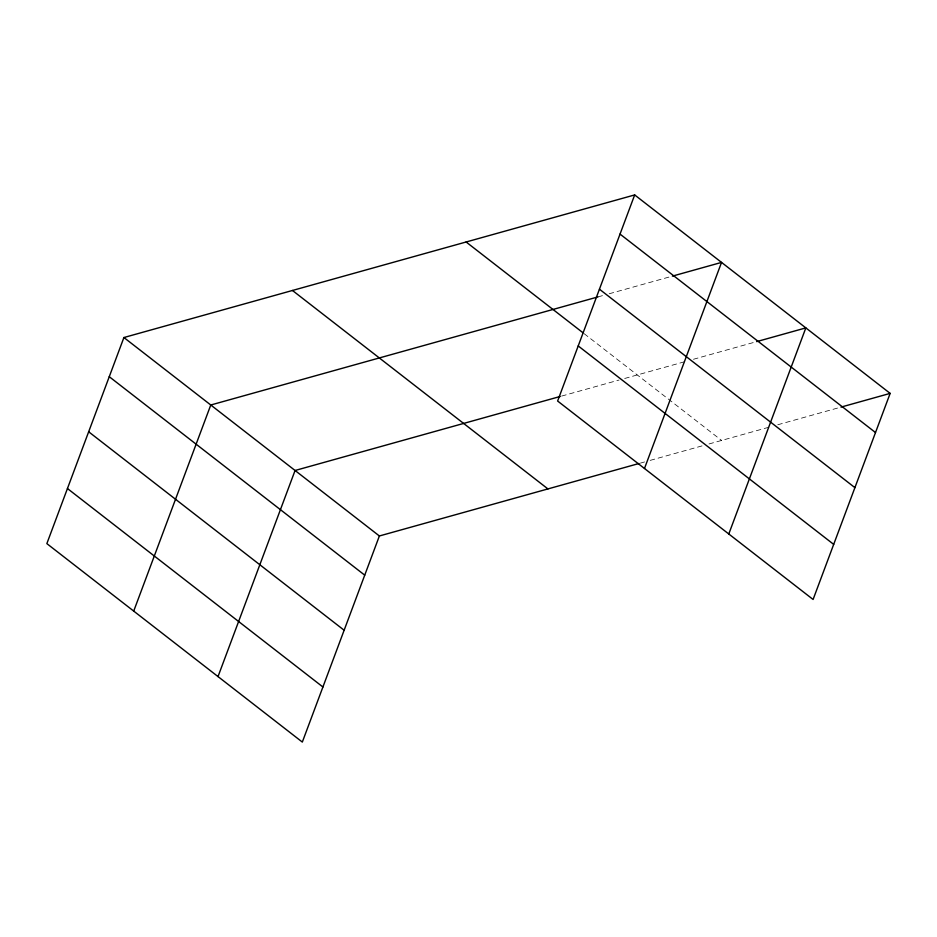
<?xml version="1.0" encoding="UTF-8"?>
<svg xmlns="http://www.w3.org/2000/svg" width="937" height="937" viewBox="0 0 937 937"><rect width="100%" height="100%" fill="white"/><g stroke="black" fill="none" stroke-linecap="round" stroke-linejoin="round"><path stroke-width="0.7" stroke-dasharray="4.68 3.51" d="M597.935 296.912L603.545 295.342M609.167 293.773L670.974 276.52M561.661 396.07L619.088 380.035M624.686 378.466L685.041 361.623M693.474 359.269L755.281 342.017M640.369 463.124L644.562 461.941M650.173 460.383L703.382 445.52M708.993 443.962L769.347 427.108M777.78 424.754L839.587 407.501M584.161 333.689L721.595 440.437"/><path stroke-width="1.41" d="M634.677 194.931L557.62 401.024L813.093 599.469L890.15 393.388L634.677 194.931L123.907 337.531L46.85 543.612L302.323 742.069L379.38 535.976L638.964 463.51M133.71 611.088L210.766 405.007L597.935 296.912M218.016 676.584L295.073 470.491L560.256 396.456M644.48 468.488L721.537 262.407L672.379 276.134M728.787 533.985L805.843 327.891L756.686 341.618M840.993 407.115L890.15 393.388M620.036 234.098L875.509 432.554M599.434 289.182L854.907 487.638M466.122 241.992L583.013 332.787M578.223 345.94L833.696 544.385M292.461 290.47L547.934 488.927M123.907 337.531L379.38 535.976M109.254 376.697L364.727 575.154M88.664 431.781L344.137 630.238M67.441 488.528L322.914 686.985"/></g></svg>
